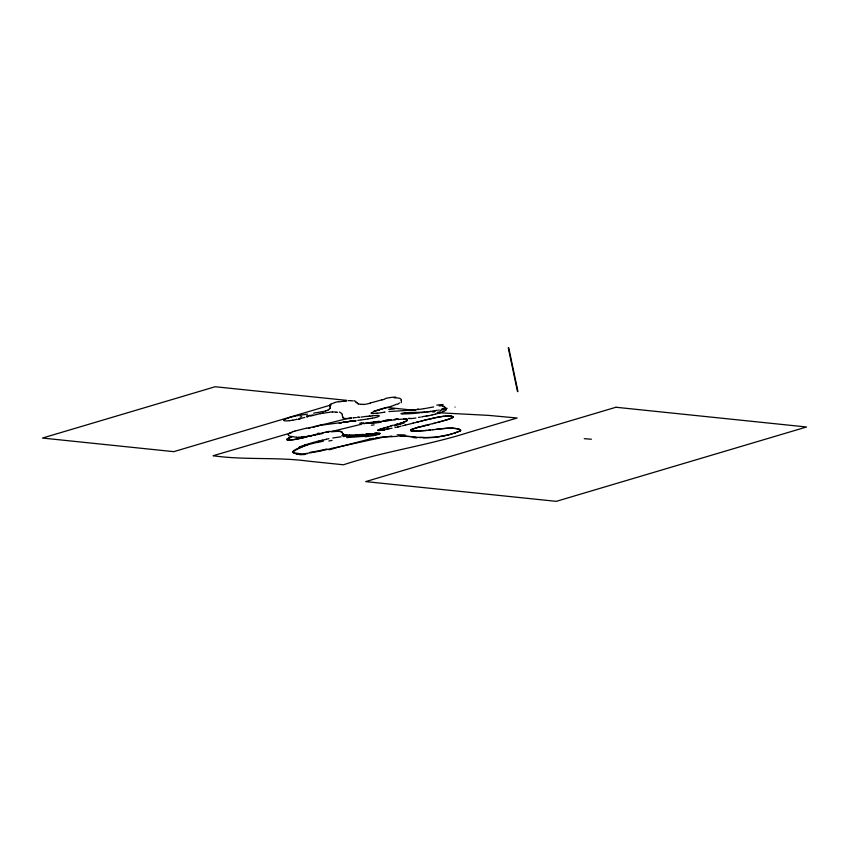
<?xml version="1.0" encoding="UTF-8"?>
<svg xmlns="http://www.w3.org/2000/svg" width="849" height="849" viewBox="0 0 849 849"><rect width="100%" height="100%" fill="white"/><g stroke="black" fill="none" stroke-linecap="round" stroke-linejoin="round"><path stroke-width="1.27" d="M460.71 430.252L460.678 430.167A26.192 4.192 -12.3 0 0 460.338 429.785L460.179 430.921L454.958 432.948M450.532 418.493L452.772 417.432A10.432 1.39 -12.6 0 0 453.207 417.071L450.203 416.137M283.991 420.128L283.884 420.351A8.416 1.327 -10.9 0 0 284.564 420.775A9.657 1.507 -11.1 0 0 286.442 420.902A10.379 1.592 -10.9 0 0 289.339 420.701M291.759 436.811L286.866 439.421A7.439 1.146 -11.8 0 0 287.068 439.782L287.726 439.931M287.058 439.188L286.845 439.57A7.153 1.114 -11.8 0 0 287.004 439.75L287.493 439.888A11.207 1.719 -11.8 0 0 288.819 439.973L289.212 439.973A13.457 2.038 -11.6 0 0 292.109 439.771A12.109 1.804 -11.5 0 0 294.518 439.485L294.868 439.442M329.73 408.656L328.425 409.78A13.743 2.526 -11 0 1 328.234 409.918L328.223 409.918M287.111 439.135L287.153 439.103A20.854 3.216 -11.8 0 1 288.501 438.296L288.724 438.126M444.303 408.104L444.738 407.669A13.924 2.621 -11.3 0 0 444.855 407.371M371.331 412.975L371.926 412.582A15.961 2.547 -10.2 0 1 372.594 412.274L372.775 412.168A25.767 4.128 -10.1 0 1 374.42 411.5L374.855 411.319A29.131 4.701 -10 0 1 376.839 410.64M289.307 433.404L289.541 433.255A23.156 3.598 -8.8 0 1 290.655 432.661L291.005 432.502A23.942 3.672 -9 0 1 292.597 431.886M460.126 430.952L460.593 430.602A10.379 1.656 -12.1 0 0 460.71 430.294M328.075 410.003L326.525 410.714A3.884 0.711 -10.9 0 1 326.154 410.831A3.948 0.732 -10.9 0 1 325.74 410.948M406.14 421.146L405.302 421.571A12.799 1.985 -10.7 0 1 404.039 422.102L403.01 422.452M332.065 403.689L332.267 403.583A11.419 2.505 -9.2 0 1 334.665 402.596M396.748 404.092L396.366 404.283A34.087 13.181 -0.9 0 1 391.453 406.193L390.54 406.522M452.284 417.719L451.657 418.016A16.884 2.26 -12.5 0 1 450.129 418.653A19.707 2.643 -12.4 0 1 447.359 419.618A22.987 3.109 -12.4 0 1 444.876 420.382L437.362 422.462M285.72 419.003L286.644 418.578M299.071 447.296L300.313 446.786M412.147 429.276L417.676 427.45M412.487 429.138L413.633 428.703M458.258 431.78L459.192 431.409A7.97 1.274 -12 0 0 460.02 431.016M403.901 422.133L401.927 422.802M379.27 429.52L378.081 430.029A4.606 0.616 -9.6 0 0 377.932 430.294L377.975 430.326A5.614 0.753 -9.5 0 0 378.537 430.464L384.576 429.721M381.265 428.894L378.718 429.721A5.805 0.775 -9.7 0 0 378.261 429.934A5.041 0.669 -9.6 0 0 378.378 430.443M288.023 418.037L288.84 417.75A8.437 1.019 -11.7 0 1 290.783 417.188L291.886 416.901A12.448 1.666 -11.5 0 1 294.178 416.318M376.744 410.64L377.285 410.46M304.695 445.184L305.29 444.982M455.414 432.788L448.866 434.73M447.465 419.586L438.371 422.197M453.737 433.34L454.767 433.001M294.783 431.112L306.574 428.098M304.303 446.096L307.476 445.12M379.28 409.823L379.981 409.611M380.692 429.063L381.594 428.798M384.31 427.981L387.76 426.941M383.822 428.129L384.533 427.917M387.568 426.994L388.226 426.803M382.825 428.427L384.066 428.055M388.078 426.845L392.047 425.667M381.424 428.851L382.91 428.405M331.259 404.877L173.79 451.657L42.45 438.052L215.158 386.741L346.498 400.346L343.951 401.099M388.831 407.042L385.86 407.913M400.59 423.216L399.03 423.662M336.384 447.646L369.814 439.029M373.836 411.139L375.64 410.608M376.542 410.343L386.433 407.403L415.172 410.385M336.257 447.688L333.53 448.484M452.666 433.669L451.551 433.998A18.965 3.237 -11.3 0 1 448.505 434.837L437.193 436.98M381.657 409.112L385.605 407.976M393.787 425.158L398.022 423.959L397.481 424.107M395.804 424.585L397.619 424.076M315.287 434.624L295.983 439.273M418.515 427.217L419.215 427.026M314.756 434.773L315.679 434.518M315.552 434.561L316.284 434.359M315.881 434.465L316.635 434.264M291.409 432.746L213.099 455.733C244.777 460.285 276.891 456.826 308.59 461.177L343.474 464.785C384.459 451.233 427.472 445.576 468.563 432.449L517.147 418.016L488.483 415.373L439.771 412.805M312.071 435.526L311.519 435.675M374.356 401.906L379.312 400.548A36.019 6.834 -14.3 0 1 380.628 400.176L381.965 399.847M351.295 417.559L313.175 427.143M325.74 410.948L322.662 411.627A18.328 3.449 -10.9 0 1 321.888 411.744L321.219 411.892M373.624 402.108L372.881 402.299A40.487 10.963 -13.6 0 1 371.406 402.681L370.058 403.01M378.856 434.051L380.012 433.627A5.317 0.679 -9.3 0 0 379.63 433.361L376.531 433.383M420.955 426.548L426.028 425.253M318.937 441.002L322.631 440.069M416.456 422.314L418.769 421.709M329.497 449.588L328.903 449.747M318.842 433.669L319.829 433.414M412.784 423.258L421.21 421.083M310.501 416.074L319.33 413.834A17.702 2.547 -10.3 0 1 319.765 413.739L320.19 413.643M439.198 409.982L438.551 410.141M413.474 423.078L404.931 425.232M420.955 421.146L422.526 420.754M437.543 422.409L435.877 422.834M422.059 420.871L423.693 420.446M423.163 420.584L426.527 419.746M432.141 414.959L433.298 414.662A15.94 2.398 -12.1 0 0 435.505 414.047M424.277 420.308L425.402 420.022M424.808 425.561L425.423 425.413M435.548 422.919L434.21 423.248M308.633 428.267L310.447 427.811M448.251 434.879L448.028 434.943A16.11 2.717 -11.3 0 1 444.696 435.707L444.452 435.749M305.449 437.256L305.3 437.299A26.287 3.407 -11.6 0 1 302.923 437.819M331.683 448.442L381.477 437.553A10.549 1.231 -9 0 1 383.43 437.256L391.813 436.375M425.837 425.307L432.958 423.555M432.534 423.662L434.327 423.216M426.071 419.862L433.001 418.217A27.9 3.651 -12.2 0 1 435.388 417.719M404.336 425.37L405.44 425.105M298.657 418.897L304.823 417.443M427.27 419.565L428.48 419.268M402.553 425.805L403.604 425.551M307.847 416.732L306.765 416.986M333.54 431.059L361.865 424.129M332.723 431.25L331.917 431.441M296.938 419.31L297.076 419.279A20.185 2.717 -11.2 0 1 296.439 419.48M317.155 442.573L323.299 441.215M400.25 426.357L401.163 426.134M398.69 426.718L399.677 426.495M302.997 437.851L302.382 437.988A19.187 2.632 -11.5 0 1 299.219 438.636L298.593 438.795A13.701 1.974 -11.5 0 1 294.9 439.421M399.094 426.623L397.788 426.92M296.354 419.448L295.176 419.714A9.7 1.581 -11 0 1 292.767 420.223M397.194 427.058L397.926 426.898M432.767 418.27L440.058 416.795A11.09 1.518 -12.2 0 1 442.647 416.413L443.337 416.339M396.292 427.259L394.997 427.556M384.915 399.147L384.555 399.232A17.139 3.109 -14.2 0 0 381.986 399.9M294.232 416.35L294.826 416.222M338.39 401.609L337.796 401.736A8.872 1.953 -9.3 0 0 334.591 402.585M392.047 428.193L390.858 428.448M341.638 422.632L340.3 422.94A4.638 0.658 -9.8 0 0 339.897 423.046A5.773 0.817 -9.8 0 0 339.271 423.227L340.3 422.94A4.351 0.616 -9.8 0 1 341.447 422.664L341.744 422.611M326.409 439.209L328.945 438.678M322.769 432.725L323.437 432.587M389.341 428.766L389.956 428.639M322.482 433.552L321.325 433.786A32.517 3.789 -10 0 1 316.624 434.667M388.396 428.957L386.783 429.286M385.573 429.53L384.459 429.753M320.975 450.777L326.759 449.577A24.748 2.536 -11.1 0 0 331.747 448.442M363.786 423.736L366.312 423.248M427.779 415.904L427.705 415.925A16.131 2.059 -12.1 0 1 426.251 416.169M435.728 410.757L434.391 411.001M313.939 426.612L314.83 426.442M369.92 439.007L373.974 438.296M297.861 415.617L298.455 415.511M372.371 418.175L374.738 417.708A6.081 0.934 -10.6 0 0 375.736 417.464A5.136 0.785 -10.6 0 0 376.16 417.347L377.136 417.061A6.463 0.955 -10.8 0 0 378.081 416.7A7.323 1.082 -10.9 0 0 378.537 416.498A7.354 1.093 -10.5 0 0 379.28 415.893L379.216 415.745A6.516 0.966 -10.3 0 0 378.399 415.522M318.439 425.774L316.932 426.049A43.214 4.542 -10.1 0 0 314.873 426.474M427.153 408.114L433.659 406.947M426.262 408.273L423.853 408.687M439.941 416.817L438.572 417.061A18.243 2.462 -12.2 0 0 436.025 417.57M320.54 425.402L321.739 425.2M320.71 411.977L313.684 413.166M369.814 422.632L368.636 422.834A21.639 2.462 -8.1 0 0 368.158 422.898M435.038 410.619L432.353 411.065M436.322 410.407L437.362 410.226M332.755 437.978L340.98 436.811M369.994 418.589L371.671 418.302A20.238 3.661 -10.5 0 0 372.138 418.175M423.258 408.793L417.941 409.589M300.684 415.129L307.529 414.11M323.84 424.85L349.82 421.444A13.138 1.857 -9.9 0 1 350.711 421.348M369.166 418.727L368.095 418.897M430.974 411.298L426.771 411.945M384.894 420.902L387.484 420.478M367.787 418.95L365.081 419.374M385.924 420.733L383.599 421.104M386.857 420.584L391.347 419.873M373.762 435.07L375.12 434.858A12.47 1.666 -9.1 0 0 377.115 434.465L380.023 433.521A5.327 0.658 -8.7 0 0 378.951 433.287A7.482 0.923 -8.7 0 0 377.667 433.298M382.761 421.242L383.748 421.072M375.449 438.052L376.967 437.819M382.825 421.221L378.516 421.868M440.313 416.753L445.927 416.137M422.749 416.774L421.624 416.955M390.858 419.947L391.474 419.852M311.265 452.496C299.347 455.626 281.019 453.663 303.56 446.341A33.238 4.234 -11.1 0 1 304.25 446.096M364.476 419.459L361.165 419.947M384.289 412.221L385.032 412.115M326.61 432.024L326.844 431.992A9.923 1.465 -10.1 0 1 328.436 431.801L329.03 431.727M345.755 421.9A33.504 4.595 -9.8 0 1 347.114 421.72L343.654 422.271A7.8 1.082 -9.8 0 0 343.145 422.367M378.516 437.585L380.84 437.277A11.111 0.902 -6.7 0 1 384.13 436.917M373.443 422.08L371.851 422.303A13.393 1.38 -8.3 0 0 369.761 422.611M424.871 412.211L421.093 412.71M381.19 430.305L379.163 430.485A5.179 0.69 -9.5 0 1 378.474 430.454M360.56 420.022L357.843 420.382M431.674 411.415L424.914 412.062M394.498 419.417L397.512 419.045A18.253 2.812 -11.3 0 1 398.139 418.96M347.008 421.794L348.578 421.592M374.43 434.784L371.395 435.166M388.959 411.563L405.61 410.492M360.921 417.103L366.821 416.35M356.06 420.616L349.459 421.401M375.82 422.24L375.523 422.271A32.442 5.221 -10.8 0 1 372.817 422.558M417.061 409.706L406.342 410.47M375.449 421.815L376.998 421.635M432.82 429.774L436.322 429.339M358.671 417.379L359.233 417.315M432.979 429.753L422.377 430.878M435.972 429.382L446.712 428.278M436.906 429.276L442.414 428.649M436.29 437.097L423.322 437.659M419.671 412.879L417.761 413.092M302.552 436.842L301.873 436.917M307.37 453.759L306.648 453.844M378.707 421.454L379.259 421.391M329.232 431.706L326.95 431.982A8.172 1.22 -10.1 0 0 326.154 432.088M372.488 422.611L373.39 422.515M371.374 433.924L368.455 434.232A58.103 7.779 -9.2 0 1 366.524 434.38M365.834 436.184L346.636 437.617M427.153 430.422L412.083 431.08A22.106 2.887 -10.9 0 1 411.171 430.857L410.683 430.422A13.075 1.709 -10.9 0 1 411.988 429.297M443.401 416.328L443.465 416.328A14.72 1.985 -12.2 0 1 445.088 416.18L445.502 416.159M395.676 419.767L384.151 420.913M384.194 436.885L384.586 436.853A13.966 1.093 -6.7 0 1 386.666 436.662L392.036 436.28M369.188 416.095L369.973 416.01M372.35 422.622L372.064 422.653A39.118 6.24 -10.7 0 1 369.633 422.866L369.421 422.898M372.987 433.754L377.349 433.33M404.633 412.784L410.343 412.465M416.817 413.187L414.577 413.389M366.418 434.433L348.631 435.866A13.796 1.751 -9.3 0 1 347.39 435.866L344.312 435.261A72.324 9.785 -10.8 0 1 343.527 434.837L343.304 434.677A61.16 8.257 -10.7 0 1 342.89 434.21L342.572 433.17M351.051 421.316L351.157 421.306A9.774 1.401 -9.9 0 1 351.56 421.263L352.059 421.231A7.27 1.051 -10 0 1 353.184 421.178A8.288 1.199 -10 0 1 353.853 421.189M398.903 419.448L405.504 418.897M343.155 436.588L344.694 436.45M372.849 433.68L369.867 433.945M367.914 435.505L368.551 435.452M369.262 433.988L368.657 434.041M372.276 415.808L375.863 415.543M374.834 433.51L375.545 433.457M414.11 413.421L411.903 413.58M353.502 417.899L352.929 417.941M340.629 431.504L340.566 431.494A17.022 2.356 -9.6 0 0 339.441 431.356L330.654 431.579A21.023 3.056 -10 0 1 332.246 431.472M366.259 423.12L367.086 423.067M346.923 436.28L348.79 436.174A37.048 5.306 -7.6 0 1 351.964 436.089M363.775 434.391L354.967 434.879M411.33 413.622L409.059 413.739M424.542 412.083L422.059 412.19M364.847 435.717L363.68 435.781M418.207 431.165L411.234 430.878A17.542 2.292 -10.9 0 1 410.693 430.294L410.736 430.199A12.119 1.571 -11.1 0 1 411.415 429.647A10.931 1.401 -11.3 0 1 412.529 429.127M363.648 435.781L362.958 435.813M408.496 413.76L406.491 413.834M447.901 416.063A28.813 3.821 -12 0 0 446.51 416.095L445.948 416.137A22.605 3.014 -12.1 0 1 446.234 416.127L446.425 416.116M421.412 412.221L418.451 412.296M410.46 412.455L417.528 412.317M446.457 416.116L448.75 416.106M361.409 435.866L352.048 436.057M405.833 413.856L403.063 413.887M363.913 423.227L362.003 423.248M398.468 436.046L405.196 436.142M296.715 437.288L289.329 436.099A62.699 9.7 -10.7 0 1 289.063 435.855L288.84 435.686A82.48 12.693 -10.2 0 1 288.554 435.378L288.437 435.155M332.394 411.988L332.861 411.977A16.63 3.417 -10.7 0 1 334.973 412.052L335.896 412.147M447.826 416.095L450.097 416.137M377.402 415.49L378.155 415.501M400.632 435.993L410.046 436.566M353.311 421.178L355.646 421.391M425.487 437.723L425.88 437.723A36.868 5.593 -10.9 0 0 429.891 437.755M298.264 454.247L298.615 454.257A21.129 2.727 -9.7 0 0 301.045 454.247M298.434 454.257L298.53 454.257A28.866 3.767 -9.9 0 1 296.354 454.035M338.624 431.313L337.87 431.292A25.099 3.492 -9.6 0 0 336.671 431.303M423.099 437.649L419.3 437.458M452.379 428.204L457.229 428.734M350.616 400.632L353.004 400.93M453.43 428.267L445.725 428.352A36.581 5.582 -12.3 0 0 443.305 428.575M360.921 404.315L360.878 404.315A7.63 1.645 -12.9 0 0 363.531 404.315M413.155 436.917L419.746 437.49M405.663 436.163L409.536 436.503M584.261 438.678L591.392 439.23M354.139 421.2L355.073 421.306A31.19 4.553 -10.2 0 1 355.455 421.369L355.54 421.38M415.087 437.108L409.897 436.545M411.043 436.673L411.606 436.736M455.319 428.437L455.181 428.427A59.589 9.732 -13.2 0 0 453.939 428.342M345.373 434.975L345.83 435.028A20.928 1.677 -6.2 0 0 346.063 435.038M455.595 428.469L455.86 428.512A70.945 11.674 -13.3 0 1 456.624 428.628L456.751 428.649M451.848 416.265L453.196 416.657A12.141 1.624 -12.4 0 1 453.292 416.933M341.733 431.876L340.449 431.472A18.445 2.515 -9.4 0 0 338.486 431.345M344.853 434.9L343.898 434.646M457.08 428.703L458.534 429.042A53.317 8.607 -12.8 0 1 459.235 429.233L459.606 429.414A49.889 8.012 -12.6 0 1 460.137 429.668L460.264 429.774A50.049 8.034 -12.6 0 0 459.076 429.244L458.131 428.925A61.818 10.082 -13.1 0 0 457.335 428.703M359.021 403.965L359.679 404.145A11.578 2.271 -11.8 0 0 360.676 404.357M358.225 403.636L357.238 403.052M341.68 431.854L342.497 432.841M355.498 401.853L357.142 402.988M342.667 417.114L342.688 417.135A28.983 4.149 -13.2 0 0 342.837 417.57M330.091 407.064L330.282 407.626A18.402 3.396 -11.3 0 1 330.123 408.231M342.741 433.807L342.614 433.383M342.391 415.586L342.476 416.201M508.7 347.666L517.943 391.538M508.254 347.761L517.508 391.633M329.826 406.321L329.858 406.491A53.986 10.241 -15.6 0 0 329.985 406.745M329.815 406.204L329.815 406.087A26.372 5.073 -13.3 0 1 329.858 405.344M298.158 453.324A44.912 6.198 -10.8 0 1 292.746 452.177M293.107 452.124A45.008 6.516 -12.4 0 1 302.159 447.009M299.941 446.818A36.189 5.03 -11.5 0 1 301.692 446.139M302.276 445.948A33.334 4.372 -12.1 0 1 304.377 445.205M304.823 445.014A35.934 4.478 -12.4 0 1 309.333 443.581M309.471 443.592A39.861 4.563 -12.8 0 1 318.757 440.971M322.747 440.153A26.521 4.383 -12.1 0 1 326.441 439.315M328.839 441.002A46.599 11.928 -12.2 0 1 332.044 440.398M341.765 435.622A40.338 12.024 -11 0 1 344.142 435.399M345.416 435.983A25.895 4.691 -8.6 0 1 347.803 435.824M363.149 435.749A27.126 2.993 -5.8 0 1 361.621 435.802M368.063 435.388A15.632 1.921 -6.1 0 1 365.144 435.59M371.204 434.539A23.825 4.033 -6.8 0 1 368.975 434.773M379.365 434.264A8.851 1.709 -7.4 0 1 375.078 434.975M375.905 433.33A19.941 2.133 -8 0 1 376.914 433.255M374.356 433.223A34.416 2.918 -7.2 0 1 376.51 433.054M368.02 433.584A68.493 14.231 -9.8 0 1 366.078 433.733M353.619 435.028A35.435 2.42 -5 0 1 351.677 435.102M351.072 435.028A19.24 1.22 -4.8 0 1 349.395 435.07M349.788 435.006A14.21 0.955 -5 0 1 347.4 435.028M347.114 435.07A17.362 1.327 -5.7 0 1 346.371 435.038M346.063 434.868A30.925 2.664 -7.2 0 1 345.447 434.805M344.11 434.55A71.167 7.726 -13.3 0 1 343.739 434.433M343.421 434.295A61.797 6.909 -14.7 0 1 343.113 434.115M343.389 433.828A77.694 8.861 -17.4 0 1 343.113 433.69M341.659 432.491A85.707 10.687 -2.7 0 1 341.924 432.725M341.256 431.961A35.435 4.606 -7.5 0 1 341.882 432.258M340.534 431.525A19.973 2.685 -9.1 0 1 341.202 431.685M332.001 431.568A33.843 4.765 -9.8 0 1 335.875 431.398M323.055 432.693A10.368 1.571 -10.1 0 1 323.586 432.576M311.201 435.675A48.552 5.2 -12.1 0 1 309.259 436.195M308.293 436.407A36.305 4.234 -11.9 0 1 305.704 437.065M288.756 438.116A21.469 3.364 -11.4 0 1 289.605 437.702L290.262 437.394A13.085 2.08 -11.3 0 1 291.96 436.757M342.975 422.367A12.756 1.794 -9.8 0 1 345.67 421.964M364.019 423.195A22.18 3.258 -10.1 0 1 362.916 423.227M369.124 422.791A43.055 6.643 -10.5 0 1 366.704 422.972M378.59 421.815A31.551 5.147 -10.8 0 1 376.5 422.091M388.004 420.679A62.741 7.747 -10.6 0 1 390.381 420.308M394.339 419.512A25.544 3.683 -10.9 0 1 396.621 419.215M396.738 419.151A18.126 2.706 -11 0 1 398.107 419.003M403.593 418.748A20.068 3.056 -11.1 0 1 406.926 419.247M407.064 419.289A20.079 3.067 -11.2 0 1 407.435 419.82A18.476 2.823 -11.1 0 1 407.064 420.478M407.053 420.478A15.462 2.367 -11 0 1 405.886 421.263L405.652 421.401A13.053 2.006 -10.8 0 1 403.848 422.133M402.214 422.59A24.536 3.948 -10.4 0 1 400.261 423.195M390.975 425.784A62.847 5.455 -12.7 0 1 392.737 425.264M379.354 429.52A14.369 1.847 -10 0 1 380.14 429.265M382.188 430.156A5.847 0.796 -9.6 0 1 381.35 430.284M429.498 419.098A41.527 5.105 -12.3 0 1 432.279 418.451M453.281 417.008A11.175 1.496 -12.4 0 1 452.432 417.644M427.164 425.349A71.38 5.635 -12.7 0 1 429.201 424.85M420.064 427.026A34.989 3.481 -12.4 0 1 425.413 425.646M416.626 427.79A24.6 2.78 -12.1 0 1 418.642 427.217M413.792 428.692A18.296 2.186 -11.8 0 1 416.137 427.949M430.305 430.05A84.613 12.703 -12.2 0 1 428.692 430.231M456.921 432.162A32.931 5.561 -11.4 0 1 455.128 432.788M444.303 435.802A18.72 3.131 -11.4 0 1 440.44 436.513A20.291 3.343 -11.3 0 1 437.118 437.033M436.641 437.108A20.143 3.216 -11.2 0 1 433.584 437.447M433.202 437.468A23.528 3.64 -11.1 0 1 430.73 437.649M424.967 437.755A76.495 11.207 -10.5 0 1 423.831 437.723M416.795 437.904A159.814 21.405 -9.3 0 1 413.219 437.543M397.152 434.837A43.575 5.402 -9.1 0 1 405.132 435.006M377.359 437.872A20.981 1.921 -6.7 0 1 378.834 437.659M375.417 438.583A41.569 5.731 -5.6 0 1 376.797 438.371M333.763 448.484A27.062 3.576 -12 0 1 329.677 449.62M326.823 448.994A29.11 3.831 -12.1 0 1 309.758 452.421M305.407 454.406A23.517 3.704 -10.9 0 1 299.665 454.703M320.996 450.893A30.787 3.598 -11.1 0 1 310.967 452.666M390.784 436.726A42.843 5.02 -9 0 1 397.374 436.354M424.277 437.447A120.431 16.768 -9.9 0 1 420.51 437.288M447.306 428.108A38.523 6.198 -12.9 0 1 452.697 428.098M421.401 430.995A48.871 6.941 -11.8 0 1 418.928 431.165M417.443 427.461A27.433 3.099 -12.1 0 1 420.764 426.548M450.596 418.483A18.954 2.568 -12.4 0 1 447.519 419.586M449.673 415.84A52.341 6.718 -11.7 0 1 451.541 415.946M389.935 428.331A131.255 31.859 -8.4 0 1 385.775 429.18M384.523 429.785A13.425 1.985 -9.6 0 1 382.57 430.146M394.403 425.869A68.302 4.977 -13.3 0 1 400.378 424.182M404.135 422.972A40.03 8.034 -8.8 0 1 400.887 424.001M403.455 418.833A19.134 2.95 -10.8 0 1 406.406 421.115M381.307 422.165A41.06 7.864 -11.3 0 1 372.064 423.375M372.287 422.738A41.697 6.643 -10.7 0 1 366.8 423.184M347.835 421.613A13 1.91 -10.2 0 1 353.81 420.998M295.951 439.294A12.544 1.963 -11.9 0 1 287.641 439.952M317.547 433.489A38.831 7.567 -9 0 1 318.842 433.139M371.002 434.083A66.339 7.238 -8.6 0 1 372.594 433.913M374.006 435.495A26.85 4.287 -9.1 0 1 365.112 436.757M306.807 445.109A40.423 6.007 -10.3 0 1 316.677 442.478M298.912 437.235A20.259 3.152 -11.3 0 1 296.556 437.341M301.501 437.086A22.297 3.269 -10.8 0 1 299.007 437.309M304.971 436.651A24.186 3.205 -10.3 0 1 302.255 436.98M312.252 435.59A26.51 3.258 -10.1 0 1 305.64 436.588M315.892 434.826A29.948 3.46 -10 0 1 313.048 435.335M329.688 431.271A55.493 6.41 -10 0 1 320.996 433.181M359.658 423.248A60.65 16.163 -4.3 0 1 361.685 422.813M365.749 423.152A28.76 3.81 -7.7 0 1 367.415 422.834M373.528 421.985A13.945 1.274 -8.2 0 1 375.661 421.709M377.381 421.518A20.928 1.401 -7.9 0 1 379.163 421.327M385.563 420.159A31.286 1.73 -7.6 0 1 390.582 419.809M371.363 425.222A107.038 4.574 -8.5 0 1 374.101 424.893M409.908 418.292A54.474 4.829 -11.1 0 1 408.327 418.44M411.341 418.43A38.555 3.746 -11.6 0 1 409.377 418.642M415.925 418.005A41.824 3.789 -11.3 0 1 411.192 418.599M420.34 417.124A47.682 3.852 -10.9 0 1 418.461 417.4M426.569 415.946A24.239 2.77 -11.8 0 1 423.301 416.498M428.161 415.83A13.807 1.847 -12.2 0 0 428.607 415.734L429.191 415.628A12.236 1.719 -12.2 0 0 432.056 414.917M438.912 413.102A19.739 2.95 -12.2 0 1 435.845 414.068M441.31 412.306A22.414 3.078 -12.6 0 1 439.188 413.07M443.751 411.341A22.859 2.685 -13.7 0 1 442.032 412.052M443.518 411.266A21.713 2.303 -14.5 0 1 443.104 411.436M446.351 409.526A17.203 1.74 -14.9 0 1 444.123 411.139M445.375 409.356A19.983 1.91 -16 0 1 446.16 409.494M444.674 409.282A24.462 2.367 -16.5 0 1 445.598 409.292M444.324 408.167A34.427 3.322 -16.5 0 1 447.168 408.454M441.406 409.154A48.733 2.579 -12.8 0 1 442.881 408.942M455.043 407.032A66.275 0.679 -10.2 0 1 455 407.064M402.67 413.972A8.787 1.019 -7.7 0 1 400.94 413.58M401.779 413.367A6.728 0.743 -3.8 0 1 403.657 412.954A6.346 0.807 -2 0 1 404.761 412.805M434.794 411.712A46.005 26.786 1.3 0 1 432.746 412.052M440.175 411.712A33.153 16.959 -0.6 0 1 437.161 412.455M443.486 409.377A13.181 4.096 -6.3 0 1 440.302 410.47M444.536 408.125A7.1 1.496 -10 0 1 442.807 409.069M444.526 406.777A22.01 4.139 -11.2 0 1 444.876 407.276M442.807 406.438A19.294 3.736 -14.8 0 1 444.091 406.756M443.74 406.098A15.409 3.109 -17.1 0 0 442.435 405.854A13.138 2.547 -16.2 0 0 439.113 405.939M436.8 405.143A19.124 3.099 -14.3 0 1 443.04 404.527M418.249 408.921A43.692 14.125 -12.2 0 1 417.4 409.038M388.725 409.536A30.543 5.115 -10.9 0 1 394.509 408.921M384.226 412.221A19.018 0.605 -8.8 0 1 377.083 413.325M377.179 413.081A8.108 0.945 -8.8 0 1 374.335 413.399M373.804 413.537A6.474 0.976 -9.8 0 1 371.151 413.081M377.455 410.46A36.985 6.07 -9.9 0 1 379.461 409.834M379.853 409.6A56.342 9.392 -9.7 0 1 381.53 409.101M390.773 406.629A71.804 27.879 -0.9 0 1 389.065 407.159M399.476 402.935A21.416 7.981 -2.1 0 1 397.565 404.273M401.089 400.335A19.93 6.633 -6.1 0 1 401.078 402.766M394.297 397.884A18.498 5.03 -16.7 0 1 401.322 400.261M385.308 398.489A19.559 4.723 -16.3 0 1 395.698 397.12M370.164 403.233A16.004 4.277 -13.6 0 1 363.34 404.559M358.395 404.039A30.67 5.497 -9.5 0 1 357.843 403.71M355.529 401.524A67.771 11.366 -11.7 0 1 355.88 401.757M354.192 400.696A35.021 5.519 -9 0 1 355.36 401.344M348.143 400.611A13.775 2.027 -7 0 1 350.478 400.664M338.666 401.895A12.714 2.027 -7.7 0 1 346.71 401.089M329.943 405.323A15.887 3.428 -9.5 0 1 331.142 403.753M329.953 408.337A25.873 4.807 -10.9 0 1 329.635 408.666M312.846 415.012A48.414 8.766 -10.5 0 1 306.372 415.968M298.593 415.257A26.51 4.945 -11.8 0 1 300.917 414.864M294.773 416.137A18.285 2.834 -11.4 0 1 297.903 415.522M287.185 418.525A14.995 2.027 -10.8 0 1 288.607 417.995M285.37 419.013A26.552 4.786 -6.4 0 0 284.288 419.661A14.857 2.441 -8.9 0 0 283.884 420.149M292.788 420.17A9.647 1.475 -10.8 0 1 289.435 420.648M299.973 419.035A29.779 3.566 -11.5 0 1 298.201 419.47M301.66 416.679A71.772 5.911 -11.4 0 1 300.047 417.039M309.1 416.18A43.713 6.866 -9.7 0 1 307.296 416.615M320.317 413.696A14.539 2.186 -10.2 0 1 322.822 413.187M322.779 413.123A14.03 2.314 -10.1 0 1 323.299 413.028M323.713 413.155A14.178 2.409 -10.1 0 1 329.454 412.349M329.826 412.126A12.523 2.505 -10.5 0 1 330.303 412.083L330.643 412.052A12.968 2.632 -10.6 0 1 332.362 411.998M336.108 412.073A25.703 5.158 -10.3 0 1 337.552 412.317M339.388 412.052A35.159 6.771 -9.5 0 1 341.075 413.176M341.733 413.325A54.41 9.19 -5.1 0 1 342.105 414.673M342.359 414.673A79.604 12.777 -2 0 1 342.391 415.257M342.763 417.039A50.441 7.323 -17.3 0 1 342.879 416.689M351.486 418.43A23.04 3.152 -10.5 0 1 342.879 417.666M356.198 417.538A25.979 4.192 -10.4 0 1 353.895 417.74M359.106 417.05A37.94 7.004 -11.1 0 1 357.227 417.273M366.609 416.466A31.339 4.765 -10.7 0 1 368.954 416.212M369.633 416.18A45.475 7.386 -11.1 0 1 371.904 415.978M376.043 415.511A14.603 2.26 -10.7 0 1 377.497 415.458M321.813 424.765A62.688 10.92 -10.2 0 1 324 424.404M318.375 425.508A51.301 7.153 -10.1 0 1 320.572 425.116M307.062 428.193A39.648 4.415 -10.1 0 1 314.141 426.771M293.011 431.727A24.281 3.651 -9.2 0 1 294.847 431.112M289.254 433.404A21.469 3.311 -8.9 0 0 288.618 433.945L288.575 434.019A25.969 3.99 -9.1 0 0 288.31 434.561L288.299 434.709A39.532 6.06 -9.3 0 0 288.458 435.102M615.949 407.255L365.696 481.606L556.297 501.345L806.55 426.994L615.949 407.255"/></g></svg>
